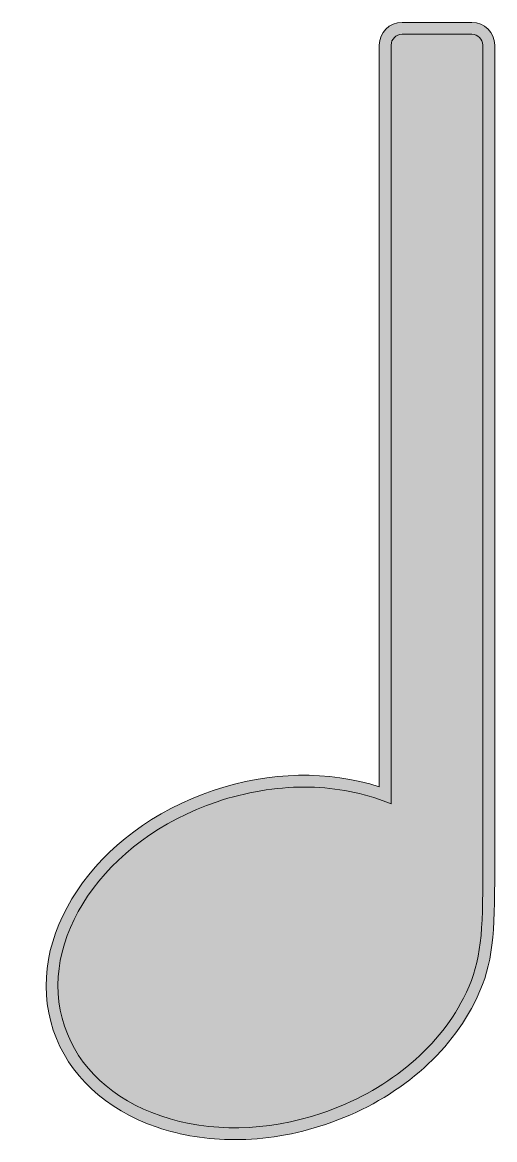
# Model space of a CAD drawing. Header units: inches. Extents: x 0.84 to 1.83, y -3.19 to -0.84.
import ezdxf

# ---------------------------------------------------------------- set-up
doc = ezdxf.new("R2010")
doc.units = ezdxf.units.IN
doc.header["$MEASUREMENT"] = 0
doc.layers.add('Design', color=7, linetype='Continuous', lineweight=0)

msp = doc.modelspace()

# ---------------------------------------------------------------- hatches: boundary and pattern name
at = {"layer": 'Design', "true_color": 0xf8e0c5, "transparency": 33554687}
h = msp.add_hatch(color=254, dxfattribs=at)
h.dxf.hatch_style = 2
edge = h.paths.add_edge_path()
edge.add_spline(control_points=[(1.782, -0.8418), (1.782, -0.8418), (1.6348, -0.8418), (1.6348, -0.8418), (1.6084, -0.8418), (1.5869, -0.8632), (1.5869, -0.8896), (1.5869, -0.8896), (1.5869, -2.4516), (1.5869, -2.4516), (1.4802, -2.4165), (1.3569, -2.419), (1.2375, -2.4591), (0.9865, -2.5435), (0.8354, -2.7698), (0.9005, -2.9637), (0.9323, -3.0582), (1.0098, -3.1308), (1.1189, -3.1681), (1.1701, -3.1856), (1.2253, -3.1943), (1.2822, -3.1943), (1.3452, -3.1943), (1.4102, -3.1836), (1.4738, -3.1623), (1.6144, -3.115), (1.7284, -3.0222), (1.7866, -2.9077), (1.8233, -2.8354), (1.8299, -2.7775), (1.8299, -2.651), (1.8299, -2.651), (1.8299, -0.8896), (1.8299, -0.8896), (1.8299, -0.8632), (1.8084, -0.8418), (1.782, -0.8418)], knot_values=[0, 0, 0, 0, 1, 1, 1, 2, 2, 2, 3, 3, 3, 4, 4, 4, 5, 5, 5, 6, 6, 6, 7, 7, 7, 8, 8, 8, 9, 9, 9, 10, 10, 10, 11, 11, 11, 12, 12, 12, 12], degree=3, periodic=0)
at = {"layer": 'Design', "true_color": 0x333333, "transparency": 33554687}
h = msp.add_hatch(color=250, dxfattribs=at)
h.dxf.hatch_style = 2
edge = h.paths.add_edge_path()
edge.add_spline(control_points=[(1.8049, -2.651), (1.8049, -2.7731), (1.7987, -2.8286), (1.7643, -2.8964), (1.709, -3.0051), (1.6002, -3.0934), (1.4658, -3.1386), (1.35, -3.1775), (1.2297, -3.1796), (1.127, -3.1444), (1.0254, -3.1097), (0.9534, -3.0427), (0.9242, -2.9557), (0.8635, -2.7749), (1.0076, -2.5628), (1.2454, -2.4829), (1.3066, -2.4623), (1.3687, -2.452), (1.4288, -2.452), (1.487, -2.452), (1.5433, -2.4617), (1.595, -2.481), (1.595, -2.481), (1.6119, -2.4873), (1.6119, -2.4873), (1.6119, -2.4873), (1.6119, -0.8896), (1.6119, -0.8896), (1.6119, -0.877), (1.6222, -0.8668), (1.6348, -0.8668), (1.6348, -0.8668), (1.782, -0.8668), (1.782, -0.8668), (1.7946, -0.8668), (1.8049, -0.877), (1.8049, -0.8896), (1.8049, -0.8896), (1.8049, -2.651), (1.8049, -2.651)], knot_values=[0, 0, 0, 0, 1, 1, 1, 2, 2, 2, 3, 3, 3, 4, 4, 4, 5, 5, 5, 6, 6, 6, 7, 7, 7, 8, 8, 8, 9, 9, 9, 10, 10, 10, 11, 11, 11, 12, 12, 12, 13, 13, 13, 13], degree=3, periodic=0)
edge = h.paths.add_edge_path()
edge.add_spline(control_points=[(1.782, -0.8418), (1.782, -0.8418), (1.6348, -0.8418), (1.6348, -0.8418), (1.6084, -0.8418), (1.5869, -0.8632), (1.5869, -0.8896), (1.5869, -0.8896), (1.5869, -2.4516), (1.5869, -2.4516), (1.4802, -2.4165), (1.3569, -2.419), (1.2375, -2.4591), (0.9865, -2.5435), (0.8354, -2.7698), (0.9005, -2.9637), (0.9323, -3.0582), (1.0098, -3.1308), (1.1189, -3.1681), (1.1701, -3.1856), (1.2253, -3.1943), (1.2822, -3.1943), (1.3452, -3.1943), (1.4102, -3.1836), (1.4738, -3.1623), (1.6144, -3.115), (1.7284, -3.0222), (1.7866, -2.9077), (1.8233, -2.8354), (1.8299, -2.7775), (1.8299, -2.651), (1.8299, -2.651), (1.8299, -0.8896), (1.8299, -0.8896), (1.8299, -0.8632), (1.8084, -0.8418), (1.782, -0.8418)], knot_values=[0, 0, 0, 0, 1, 1, 1, 2, 2, 2, 3, 3, 3, 4, 4, 4, 5, 5, 5, 6, 6, 6, 7, 7, 7, 8, 8, 8, 9, 9, 9, 10, 10, 10, 11, 11, 11, 12, 12, 12, 12], degree=3, periodic=0)

# ---------------------------------------------------------------- linework, layer by layer
at = {"layer": 'Design'}
for points, knots in [([(1.782, -0.8418), (1.782, -0.8418), (1.6348, -0.8418), (1.6348, -0.8418), (1.6084, -0.8418), (1.5869, -0.8632), (1.5869, -0.8896), (1.5869, -0.8896), (1.5869, -2.4516), (1.5869, -2.4516), (1.4802, -2.4165), (1.3569, -2.419), (1.2375, -2.4591), (0.9865, -2.5435), (0.8354, -2.7698), (0.9005, -2.9637), (0.9323, -3.0582), (1.0098, -3.1308), (1.1189, -3.1681), (1.1701, -3.1856), (1.2253, -3.1943), (1.2822, -3.1943), (1.3452, -3.1943), (1.4102, -3.1836), (1.4738, -3.1623), (1.6144, -3.115), (1.7284, -3.0222), (1.7866, -2.9077), (1.8233, -2.8354), (1.8299, -2.7775), (1.8299, -2.651), (1.8299, -2.651), (1.8299, -0.8896), (1.8299, -0.8896), (1.8299, -0.8632), (1.8084, -0.8418), (1.782, -0.8418)], [0, 0, 0, 0, 1, 1, 1, 2, 2, 2, 3, 3, 3, 4, 4, 4, 5, 5, 5, 6, 6, 6, 7, 7, 7, 8, 8, 8, 9, 9, 9, 10, 10, 10, 11, 11, 11, 12, 12, 12, 12]), ([(1.782, -0.8418), (1.782, -0.8418), (1.6348, -0.8418), (1.6348, -0.8418), (1.6084, -0.8418), (1.5869, -0.8632), (1.5869, -0.8896), (1.5869, -0.8896), (1.5869, -2.4516), (1.5869, -2.4516), (1.4802, -2.4165), (1.3569, -2.419), (1.2375, -2.4591), (0.9865, -2.5435), (0.8354, -2.7698), (0.9005, -2.9637), (0.9323, -3.0582), (1.0098, -3.1308), (1.1189, -3.1681), (1.1701, -3.1856), (1.2253, -3.1943), (1.2822, -3.1943), (1.3452, -3.1943), (1.4102, -3.1836), (1.4738, -3.1623), (1.6144, -3.115), (1.7284, -3.0222), (1.7866, -2.9077), (1.8233, -2.8354), (1.8299, -2.7775), (1.8299, -2.651), (1.8299, -2.651), (1.8299, -0.8896), (1.8299, -0.8896), (1.8299, -0.8632), (1.8084, -0.8418), (1.782, -0.8418)], [0, 0, 0, 0, 1, 1, 1, 2, 2, 2, 3, 3, 3, 4, 4, 4, 5, 5, 5, 6, 6, 6, 7, 7, 7, 8, 8, 8, 9, 9, 9, 10, 10, 10, 11, 11, 11, 12, 12, 12, 12]), ([(1.8049, -2.651), (1.8049, -2.7731), (1.7987, -2.8286), (1.7643, -2.8964), (1.709, -3.0051), (1.6002, -3.0934), (1.4658, -3.1386), (1.35, -3.1775), (1.2297, -3.1796), (1.127, -3.1444), (1.0254, -3.1097), (0.9534, -3.0427), (0.9242, -2.9557), (0.8635, -2.7749), (1.0076, -2.5628), (1.2454, -2.4829), (1.3066, -2.4623), (1.3687, -2.452), (1.4288, -2.452), (1.487, -2.452), (1.5433, -2.4617), (1.595, -2.481), (1.595, -2.481), (1.6119, -2.4873), (1.6119, -2.4873), (1.6119, -2.4873), (1.6119, -0.8896), (1.6119, -0.8896), (1.6119, -0.877), (1.6222, -0.8668), (1.6348, -0.8668), (1.6348, -0.8668), (1.782, -0.8668), (1.782, -0.8668), (1.7946, -0.8668), (1.8049, -0.877), (1.8049, -0.8896), (1.8049, -0.8896), (1.8049, -2.651), (1.8049, -2.651)], [0, 0, 0, 0, 1, 1, 1, 2, 2, 2, 3, 3, 3, 4, 4, 4, 5, 5, 5, 6, 6, 6, 7, 7, 7, 8, 8, 8, 9, 9, 9, 10, 10, 10, 11, 11, 11, 12, 12, 12, 13, 13, 13, 13])]:
    msp.add_open_spline(points, degree=3, knots=knots, dxfattribs=at)

doc.saveas('drawing.dxf')
